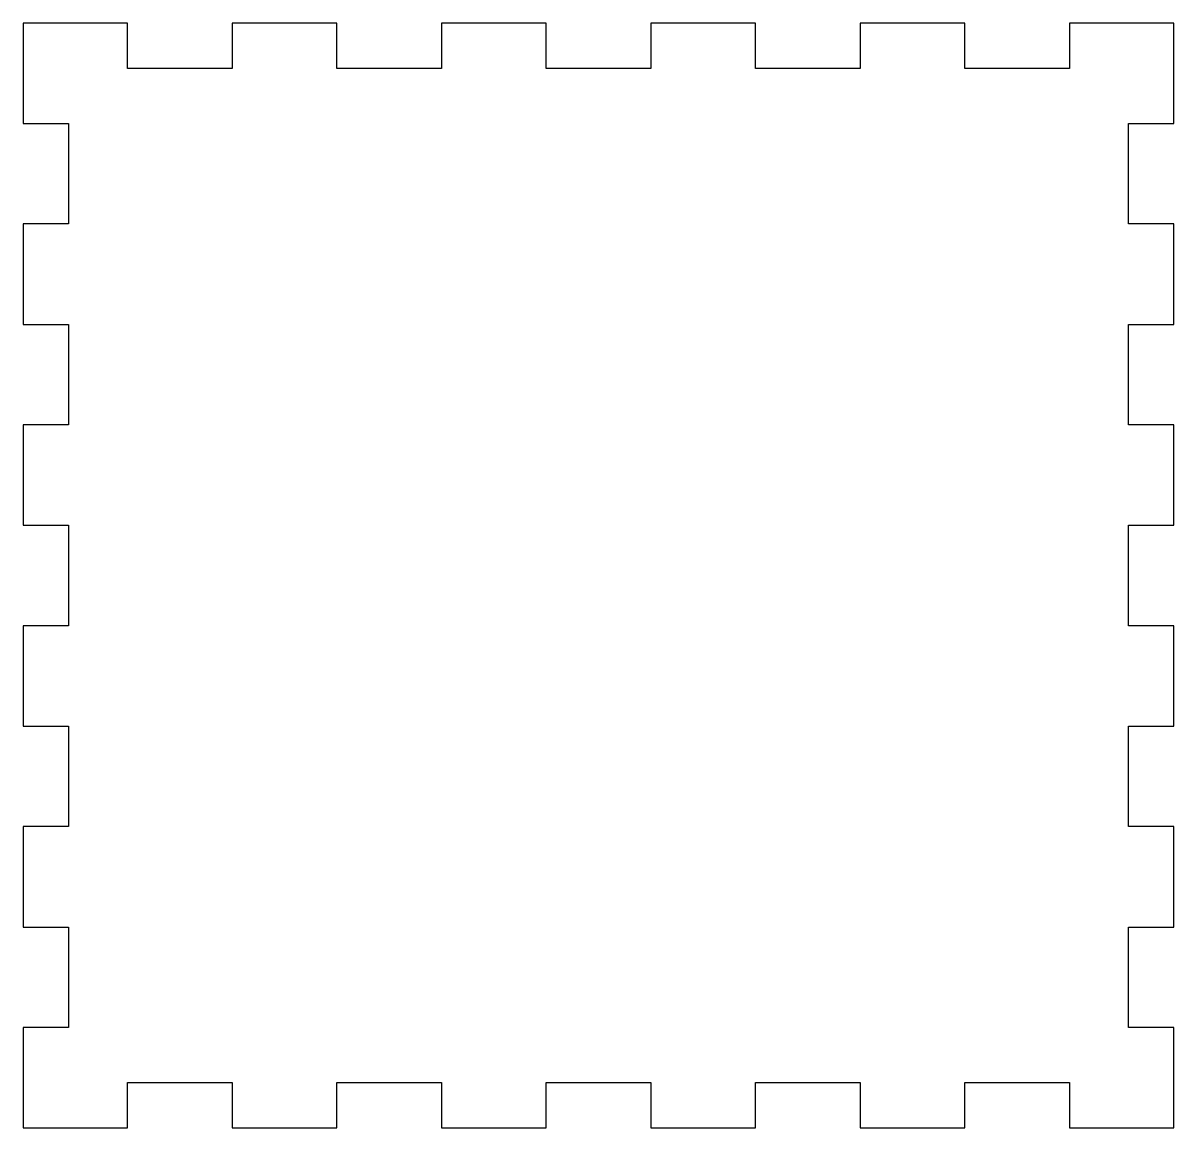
# Model space of a CAD drawing. Header units: millimetres. Extents: x -76 to 0, y -73 to 0.
import ezdxf

# ---------------------------------------------------------------- set-up
doc = ezdxf.new("R2010")
doc.units = ezdxf.units.MM
doc.layers.get('0').update_dxf_attribs({"linetype": 'CONTINUOUS'})

msp = doc.modelspace()

# ---------------------------------------------------------------- linework, layer by layer
msp.add_lwpolyline([(-6.909, -73), (0, -73), (0, -66.364), (-3, -66.364), (-3, -59.727), (0, -59.727), (0, -53.091), (-3, -53.091), (-3, -46.455), (0, -46.455), (0, -39.818), (-3, -39.818), (-3, -33.182), (0, -33.182), (0, -26.545), (-3, -26.545), (-3, -19.909), (0, -19.909), (0, -13.273), (-3, -13.273), (-3, -6.636), (0, -6.636), (0, 0), (-6.909, 0), (-6.909, -3), (-13.818, -3), (-13.818, 0), (-20.727, 0), (-20.727, -3), (-27.636, -3), (-27.636, 0), (-34.545, 0), (-34.545, -3), (-41.455, -3), (-41.455, 0), (-48.364, 0), (-48.364, -3), (-55.273, -3), (-55.273, 0), (-62.182, 0), (-62.182, -3), (-69.091, -3), (-69.091, 0), (-76, 0), (-76, -6.636), (-73, -6.636), (-73, -13.273), (-76, -13.273), (-76, -19.909), (-73, -19.909), (-73, -26.545), (-76, -26.545), (-76, -33.182), (-73, -33.182), (-73, -39.818), (-76, -39.818), (-76, -46.455), (-73, -46.455), (-73, -53.091), (-76, -53.091), (-76, -59.727), (-73, -59.727), (-73, -66.364), (-76, -66.364), (-76, -73), (-69.091, -73), (-69.091, -70), (-62.182, -70), (-62.182, -73), (-55.273, -73), (-55.273, -70), (-48.364, -70), (-48.364, -73), (-41.455, -73), (-41.455, -70), (-34.545, -70), (-34.545, -73), (-27.636, -73), (-27.636, -70), (-20.727, -70), (-20.727, -73), (-13.818, -73), (-13.818, -70), (-6.909, -70)], close=True)

doc.saveas('drawing.dxf')
